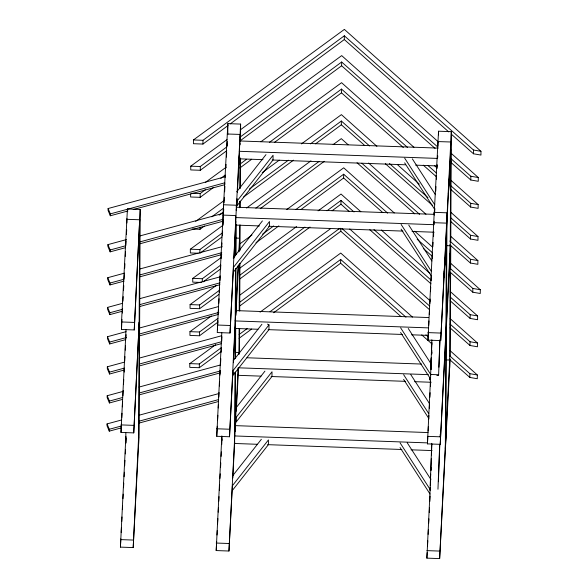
<?xml version="1.0" encoding="UTF-8"?>
<svg xmlns="http://www.w3.org/2000/svg" width="588" height="588" viewBox="0 0 588 588"><rect width="100%" height="100%" fill="white"/><g stroke="black" fill="none" stroke-linecap="round" stroke-linejoin="round"><path stroke-width="0.88" d="M121.224 420.067L107.045 423.911L107.038 425.793L109.272 431.151L121.598 427.807M123.135 391.387L107.185 395.724L107.17 397.598L109.412 402.964L122.613 399.377M124.164 362.208L107.325 366.78L107.317 368.654L109.552 374.019L124.516 369.955M126.082 331.654L107.472 336.704L107.464 338.585L109.699 343.951L125.545 339.644M122.679 303.298L107.611 307.384L107.604 309.266L109.838 314.631L122.164 311.28M124.597 273.119L107.758 277.69L107.751 279.572L109.985 284.93L124.068 281.108M126.53 239.559L107.92 244.615L107.913 246.49L110.147 251.855L125.112 247.791M225.079 176.775L108.096 208.527L108.089 210.408L110.323 215.767L127.927 210.989M109.272 431.151L109.28 429.277L107.045 423.911M109.412 402.964L109.419 401.082L107.185 395.724M109.552 374.019L109.559 372.138L107.325 366.78M109.699 343.951L109.706 342.069L107.472 336.704M109.838 314.631L109.853 312.75L107.611 307.384M109.985 284.93L109.993 283.056L107.758 277.69M110.147 251.855L110.154 249.974L107.92 244.615M110.323 215.767L110.331 213.892L108.096 208.527M139.701 219.162L134.248 329.941L121.481 329.478L121.518 321.967L127.427 208.983L140.194 209.446L139.099 434.98L133.189 547.582L120.422 547.119L125.869 436.347M133.755 432.886L139.209 322.106L133.755 432.886L120.988 432.423L126.008 329.875M125.832 443.029L125.847 432.93M126.868 222.977L126.927 218.707M127.412 211.739L127.427 208.983M133.189 547.582L138.636 436.803L138.599 444.322M134.248 329.941L140.194 209.446M138.555 445.307L139.657 219.772L126.883 219.309M215.693 344.649L189.792 363.619L189.777 367.375L199.317 367.721L221.404 351.389M211.408 315.947L189.953 331.669L189.931 335.425L199.472 335.77L217.876 322.158M215.98 285.636L190.086 304.599L190.064 308.362L199.604 308.7L218.743 294.551M222.903 225.351L190.35 249.202L190.336 252.958L198.141 253.237M190.622 193.989L190.608 196.995L200.148 197.34L213.4 187.543M227.012 139.621L190.755 166.176L190.74 169.932L200.28 170.277L226.784 150.682M221.617 257.243L192.761 278.381L192.746 282.137L201.419 282.453M451.503 134.343L473.494 153.784L480.947 155.07L480.962 151.307L344.377 29.4L193.437 139.951L193.423 143.715L202.963 144.06L227.99 125.553M199.317 367.721L199.339 363.957L221.419 347.633L221.154 352.205M199.472 335.77L199.494 332.007L217.898 318.402M199.604 308.7L199.626 304.944L219.5 290.251M222.712 232.672L199.891 249.54L199.876 253.303L221.963 236.971M192.188 229.011L199.994 229.291L200.001 227.034M200.148 197.34L200.17 193.584L205.322 189.77M200.28 170.277L200.302 166.522L226.799 146.927M202.294 281.733L202.309 278.727L220.713 265.114M202.963 144.06L202.978 140.297L344.325 35.794L473.516 150.028L480.962 151.307M232.363 486.129L228.96 551.022L216.193 550.566L221.83 436.112M232.914 371.859L229.518 436.752L216.744 436.296L221.816 332.808M223.131 213.525L217.251 332.551L230.018 333.006L233.517 266.283M221.882 440.632L221.904 436.046M222.925 225.182L223.521 204.771L236.288 205.234L236.28 207.064M223.484 212.106L223.521 204.771M227.247 145.875L227.262 144.038M227.799 134.63L227.85 123.627L240.617 124.09L240.536 141.51M228.96 551.022L238.191 368.022M229.518 436.752L235.251 320.467M230.018 333.006L240.617 124.09M234.678 435.59L234.987 372.329M235.053 358.577L235.487 268.731M235.553 255.898L235.7 217.56L434.054 224.697L434.231 221.25M235.737 217.391L235.744 215.561L222.977 215.098M235.141 431.474L235.472 372.094M235.545 358.342L235.692 328.082M235.707 315.616L235.979 268.495M236.045 254.744L236.192 224.484M236.222 210.577L236.229 208.909M238.199 368.639L238.169 375.32L261.021 376.144M262.99 159.664L239.22 158.811L239.801 140.966L438.156 148.095M239.779 145.14L239.786 143.472M239.007 353.528L239.132 328.773M239.22 310.442L239.448 263.681M239.514 249.929L239.639 225.175M239.72 207.755L239.75 201.339M239.816 188.505L239.963 158.253M240.044 141.745L240.08 134.417L227.299 134.005M239.625 328.538L239.294 353.925M239.706 311.118L239.941 263.439M240 250.606L240.124 224.939M240.213 207.52L240.242 201.096M240.308 188.263L240.455 158.01M268.995 324.899L268.973 329.603L233.032 375.298L233.054 370.602L268.995 324.899L267.452 324.106M401.134 316.682L340.658 263.211L340.68 259.455L270.01 311.706M429.46 309.648L340.82 231.26L340.834 228.254M349.191 211.489L340.952 204.198L340.966 200.442L326.979 210.783M364.7 145.449L341.334 124.788L341.356 121.025L310.435 143.891M403.339 147.522L341.488 92.838L341.51 89.075L269.363 142.421M435.083 148.411L341.621 65.775L341.643 62.012L240.051 137.129M382.803 212.613L343.627 177.98L343.649 174.217L295.801 209.6M448.754 131.91L344.303 39.55L344.325 35.794M450.121 358.915L439.648 558.6L426.881 558.144L430.225 487.555M450.217 253.303L440.206 444.33L427.439 443.874L430.732 374.203M450.724 149.558L440.713 340.584L427.946 340.129L433.679 223.844M433.606 236.427L433.628 231.841M433.665 224.506L434.209 212.349L446.983 212.812L445.88 438.339L445.344 448.666L446.439 223.131L433.672 222.676M434.201 215.098L434.209 212.349M437.979 146.118L438.001 141.532M438.523 134.873L438.545 131.205L451.312 131.661L450.775 241.683M439.648 558.6L449.695 360.054L446.049 359.929M440.206 444.33L450.254 245.784L446.608 245.659M440.713 340.584L451.312 131.661M449.666 367.574L450.768 141.987L437.994 141.583M450.217 356.284L450.621 272.854M450.643 269.186L450.761 245.35M450.004 350.588L477.316 374.968L477.302 378.731L469.849 377.445L469.871 373.689L449.938 356.063M450.158 318.637L477.478 343.017L477.456 346.78L470.003 345.494L470.025 341.738L450.099 324.113M450.29 291.575L477.61 315.954L477.588 319.718L470.135 318.431L470.157 314.676L450.232 297.05M450.562 236.17L477.875 260.558L477.86 264.313L470.407 263.027L470.429 259.271L449.813 241.043M450.673 212.165L477.993 236.545L477.978 240.301L470.525 239.022L470.547 235.259L450.614 217.641M450.834 180.215L478.147 204.595L478.132 208.35L470.679 207.072L470.701 203.308L450.768 185.69M450.967 153.145L478.279 177.532L478.264 181.288L470.812 180.009L470.834 176.246L450.9 158.628M450.239 262.917L480.293 289.737L480.271 293.493L472.818 292.214L472.84 288.451L450.158 268.4M473.494 153.784L473.516 150.028M429.762 377.503L429.696 380.002L429.938 377.283M430.629 375.144L431.842 339.791M430.842 369.668L431.298 357.805M431.438 354.152L431.893 342.289M431.732 443.33L430.071 490.539M430.35 483.24L430.695 474.119M430.842 470.466L431.291 458.603M431.43 454.95L431.857 444.006M436.84 375.364L438.611 375.431L439.824 340.077M438.927 367.221L439.978 339.842M437.964 489.245L439.677 444.528M438.398 481.704L439.831 444.293M440.111 436.987L440.221 434.253M121.481 329.478L122.01 319.431M122.341 313.036L122.583 308.465M122.966 301.152L123.208 296.587M123.539 290.185L123.781 285.621M124.355 274.655L124.112 279.226L109.993 283.056M124.693 268.26L124.928 263.689M125.31 256.375L125.553 251.811M125.883 245.416L126.126 240.845M126.464 234.45L126.699 229.879M120.988 432.423L121.422 424.198M121.753 417.803L121.995 413.232M122.326 406.837L122.613 401.354M122.907 395.871L123.193 390.388M123.524 383.993L123.767 379.422M124.149 372.116L124.34 368.456M124.722 361.15L124.965 356.578M125.295 350.183L125.538 345.612M125.876 339.217L126.111 334.646M120.422 547.119L120.849 538.895M121.187 532.5L121.429 527.928M121.76 521.534L122.003 516.97M122.385 509.656L122.576 506.003M122.958 498.69L123.201 494.118M123.531 487.724L123.774 483.16M124.105 476.758L124.347 472.193M124.685 465.792L124.972 460.316M125.303 453.914L125.545 449.35M125.876 443.124L126.148 437.964M223.227 211.695L227.85 123.627M217.398 329.809L217.876 320.666M218.207 314.271L218.449 309.7M218.787 303.298L219.023 298.733M219.361 292.332L219.596 287.76M219.986 280.454L220.221 275.882M220.559 269.48L220.794 264.916M221.132 258.514L221.375 253.942M221.705 247.548L221.948 242.976M222.33 235.663L222.565 231.099M222.903 224.697L223.146 220.125M223.572 211.9L223.719 209.159M224.05 202.764L224.344 197.274M224.631 191.791L224.917 186.308M225.395 177.172L225.491 175.342M225.873 168.028L226.064 164.375M226.446 157.062L226.689 152.49M227.027 146.096L227.262 141.524M216.744 436.296L217.273 426.241M217.611 419.839L217.847 415.275M218.229 407.962L218.42 404.301M218.809 396.996L219.045 392.424M219.383 386.022L219.618 381.458M219.956 375.056L220.199 370.484M220.529 364.09L220.816 358.606M221.727 341.238L221.97 336.667M216.193 550.566L216.671 541.423M217.001 535.029L217.244 530.457M217.575 524.062L217.869 518.572M218.199 512.177L218.442 507.606M218.773 501.211L219.015 496.639M219.353 490.238L219.64 484.755M219.971 478.36L220.213 473.788M220.551 467.394L220.787 462.822M221.125 456.42L221.36 451.856M221.742 444.543L221.97 438.913M233.951 258.059L235.861 221.5M236.442 210.533L236.538 208.703M236.633 206.873L237.06 198.648M237.398 192.254L239.36 154.776M239.889 144.721L239.985 142.899M239.22 158.811L239.448 154.504M235.494 315.903L238.125 265.629M238.846 251.921L239.566 238.214L235.913 238.081M233.392 362.722L235.244 326.73M235.884 315.19L238.522 264.923M239.243 251.216L239.529 245.725M238.912 354.307L239.007 352.484L235.354 352.352M232.789 477.904L234.685 441.75M235.237 431.291L235.376 428.549M235.523 425.808L235.906 418.494M236.288 411.181L238.206 374.622M434.157 214.701L438.545 131.205M427.946 340.129L428.373 331.897M428.711 325.502L428.953 320.93M429.284 314.536L429.527 309.964M429.857 303.562L430.1 298.998M430.482 291.685L430.725 287.113M431.055 280.719L431.298 276.147M432.209 258.779L432.496 253.296M432.827 246.894L433.069 242.329M433.407 235.928L433.599 232.275M434.65 212.165L434.841 208.512M435.752 191.144L435.995 186.572M436.377 179.259L436.568 175.606M436.95 168.293L437.141 164.64M437.663 157.562L437.751 155.842M430.975 369.631L431.305 363.23M431.783 354.094L431.879 352.263M427.439 443.874L427.777 437.472M428.108 431.077L428.351 426.506M428.733 419.193L428.924 415.54M429.306 408.226L429.549 403.655M429.879 397.26L430.122 392.688M430.453 386.287L430.695 381.722M430.32 485.732L430.703 478.419M431.136 470.194L431.276 467.453M426.881 558.144L427.167 552.654M427.505 546.259L427.792 540.776M428.13 534.374L428.365 529.81M428.703 523.408L428.939 518.837M429.277 512.442L429.519 507.87M429.85 501.476L430.137 495.993M430.798 363.288L431.269 357.857M431.585 354.233L431.901 350.602M431.114 363.693L431.276 361.877M236.78 191.754L265.982 154.622M233.215 258.022L262.417 220.897M233.274 360.679L261.917 324.267M236.288 407.55L264.931 371.138M232.716 475.699L261.359 439.287M230.202 123.921L344.303 39.55M240.036 140.885L341.621 65.775M220.779 178.34L225.197 175.077M239.919 164.192L246.541 159.289M239.904 167.947L251.679 159.238M274.5 142.369L341.488 92.838M211.79 216.825L223.565 208.115M249.334 189.064L288.348 160.215M199.994 229.291L204.411 226.027M219.133 215.142L222.815 212.422M243.425 197.178L293.486 160.164M315.572 143.839L341.334 124.788M255.839 208.174L319.152 161.369M260.241 208.666L324.289 161.318M262.674 234.09L273.714 225.924M203.022 281.939L220.691 268.878M256.03 242.748L278.852 225.873M300.931 209.549L343.627 177.98M239.375 275.551L304.893 227.108M239.36 279.315L310.03 227.056M332.117 210.732L340.952 204.198M239.243 302.614L339.364 228.592M239.963 305.834L340.82 231.26M239.088 334.565L247.188 328.582M239.073 338.328L251.583 329.074M273.67 312.743L340.658 263.211M240.33 129.867L341.694 55.617L438.67 142.178M205.425 182.398L226.137 167.227M260.91 141.752L341.562 82.688L413.952 147.294M195.65 221.397L224.506 200.258M262.241 172.622L279.256 160.156M301.453 143.898L341.4 114.638L376.915 146.331M246.585 208.012L310.949 160.862M333.146 144.604L341.29 138.643L348.118 144.744M239.375 244.24L251.958 235.024M286.731 209.556L343.701 167.823L394.239 212.929M239.654 268.29L296.624 226.564M318.079 210.849L341.018 194.047L360.819 211.724M239.522 295.352L330.529 228.695M260.08 312.132L340.731 253.06L412.438 317.064M110.331 213.892L224.756 182.824L224.748 184.706L133.211 209.556M139.826 235.95L223.131 213.341M110.154 249.974L125.119 245.916M140.084 241.852L222.823 219.39M140.076 243.733L222.815 221.272M139.665 269.032L222.08 246.659M139.922 274.927L221.779 252.708M139.915 276.808L221.772 254.589M139.518 298.726L220.162 276.83M109.853 312.75L122.172 309.406M139.775 304.628L219.875 282.879M139.768 306.502L219.868 284.761M139.371 328.045L218.251 306.635M109.706 342.069L126.435 337.527M138.753 334.182L218.854 312.441M138.746 336.064L217.964 314.558M139.231 358.114L221.647 335.741M109.559 372.138L124.524 368.081M139.488 364.016L221.345 341.79M139.481 365.898L221.338 343.671M139.084 387.058L220.618 364.928M109.419 401.082L122.62 397.495M139.349 392.96L220.324 370.977M139.341 394.835L220.316 372.858M138.952 415.253L218.707 393.6M109.28 429.277L121.606 425.933M139.209 421.148L218.427 399.642M139.202 423.029L218.42 401.523M193.437 139.951L202.978 140.297M239.257 151.292L437.612 158.422M272.126 159.995L405.588 164.794M415.642 165.154L437.575 165.941M190.755 166.176L200.302 166.522M191.49 193.268L200.17 193.584M236.236 207.233L434.591 214.37M235.663 225.079L259.426 225.932M268.569 226.262L402.934 231.091M412.078 231.422L434.017 232.209M190.35 249.202L199.891 249.54M192.761 278.381L202.309 278.727M190.086 304.599L199.626 304.944M428.608 317.542L235.737 310.604L235.193 320.93L428.064 327.869M217.288 325.032L230.055 325.487M427.983 332.61L440.75 333.065M121.518 321.967L134.284 322.422M235.156 328.449L258.007 329.273M268.062 329.633L402.435 334.462M411.571 334.793L428.027 335.388M189.953 331.669L199.494 332.007M246.975 357.776L421.559 364.053M189.792 363.619L199.339 363.957M430.512 374.468L438.494 374.754M238.206 367.801L428.336 374.644M271.075 376.504L405.441 381.34M414.584 381.663L431.041 382.259M235.171 425.631L428.042 432.562M121.025 424.904L133.792 425.367M216.781 428.777L229.555 429.233M427.476 436.355L440.243 436.81M427.505 442.889L234.634 435.951L234.597 443.47L257.448 444.293M267.503 444.653L401.876 449.489M411.012 449.813L432.04 450.57M120.459 539.6L133.226 540.063M216.222 543.047L228.997 543.503M426.917 550.625L439.684 551.081M470.834 176.246L478.279 177.532M470.701 203.308L478.147 204.595M470.547 235.259L477.993 236.545M470.429 259.271L477.875 260.558M472.84 288.451L480.293 289.737M470.157 314.676L477.61 315.954M470.025 341.738L477.478 343.017M469.871 373.689L477.316 374.968M341.643 62.012L437.847 147.081M450.886 162.384L470.812 180.009M341.51 89.075L407.477 147.412M428.093 165.64L436.34 172.931M423.264 165.14L436.325 176.687M450.753 189.446L470.679 207.072M341.356 121.025L369.529 145.942M389.454 163.56L427.939 197.59M385.316 163.677L432.731 205.602M450.599 221.397L470.525 239.022M361.855 163.266L419.575 214.304M357.026 162.773L414.746 213.811M449.791 244.799L470.407 263.027M343.649 174.217L387.632 213.106M417.179 239.235L432.298 252.605M423.345 248.459L432.276 256.361M450.143 272.163L472.818 292.214M340.966 200.442L354.02 211.981M373.953 229.607L430.989 280.035M369.808 229.717L430.967 283.798M450.21 300.813L470.135 318.431M342.209 228.717L429.483 305.885M450.077 327.876L470.003 345.494M340.68 259.455L405.963 317.182M425.888 334.8L428.637 337.233M421.75 334.91L432.055 344.024M449.232 359.217L469.849 377.445M434.444 165.581L437.171 168.021M397.407 164.618L419.259 184.125M368.603 163.023L425.977 214.23M414.724 231.216L432.481 247.07M381.311 230.011L429.799 273.288M349.764 229.033L430.35 300.96M412.32 158.833L435.465 194.724M404.684 158.165L434.73 204.742M404.662 162.861L434.708 209.438M408.756 225.101L431.908 260.991M401.119 224.432L431.166 271.009M401.097 229.129L431.144 275.706M408.256 328.471L431.401 364.362M400.619 327.803L430.659 374.38M400.597 332.499L430.636 379.076M410.769 374.585L429.49 403.596M403.633 374.674L428.748 413.614M403.603 379.37L428.725 418.318M407.197 442.735L430.842 479.382M400.06 442.823L430.1 489.4M400.038 447.519L430.078 494.096M232.488 485.622L232.466 490.319L268.415 444.624L268.437 439.927L232.488 485.622M233.554 267.231L233.532 271.928L269.473 226.233L269.502 221.536L233.554 267.231M236.06 417.473L236.038 422.169L271.987 376.474L272.009 371.778L236.06 417.473M237.118 200.956L237.096 205.66L273.038 159.958L273.06 155.261L237.118 200.956M444.138 271.759L443.991 277.595L446.505 244.579L444.138 271.759M448.526 188.123L448.372 193.959L450.886 160.936L448.526 188.123"/></g></svg>
